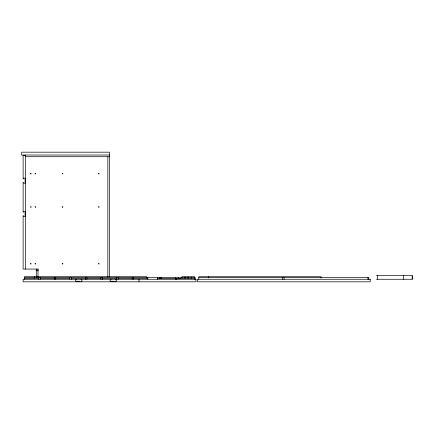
<?xml version="1.0" encoding="UTF-8"?>
<svg xmlns="http://www.w3.org/2000/svg" width="434" height="434" viewBox="0 0 434 434"><rect width="100%" height="100%" fill="white"/><g stroke="black" fill="none" stroke-linecap="round" stroke-linejoin="round"><path stroke-width="0.65" d="M76.53 279.268L76.292 279.832L75.679 279.832L75.679 281.248L79.644 281.248L79.644 281.818M110.958 279.268L110.719 279.832L110.106 279.832L110.106 281.248L114.071 281.248L114.071 281.818M109.536 155.019L21.7 155.019L21.7 152.182L109.536 152.182L109.536 276.925M25.666 155.443L23.116 155.443L23.116 178.96L23.686 178.727L23.686 178.108L25.101 178.108L25.101 178.96L25.666 178.96M25.666 156.717L109.536 156.717M25.666 179.242L25.101 179.242L25.101 183.213L23.686 183.213L23.686 182.595L23.116 182.361L23.116 212.253L23.686 212.02L23.686 211.401L25.101 211.401L25.101 212.253L25.666 212.253M25.666 212.535L25.101 212.535L25.101 216.506L23.686 216.506L23.686 215.888L23.116 215.655L23.116 269.064L38.436 269.064M36.293 270.767L38.317 270.767M376.522 275.666L412.3 275.666L412.3 279.268L376.522 279.268M24.532 277.565L176.123 277.565L176.123 279.268M198.794 277.565L368.802 277.565L368.802 279.268M24.532 278.416L38.702 278.416M40.118 278.416L54.283 278.416M55.704 278.416L69.869 278.416M71.284 278.416L85.455 278.416M86.871 278.416L101.035 278.416M102.457 278.416L116.621 278.416M118.037 278.416L132.207 278.416M133.623 278.416L147.788 278.416M157.705 278.416L175.417 278.416M176.833 278.416L194.541 278.416M115.487 279.268L115.721 279.832L116.339 279.832L116.339 281.248L115.487 281.248L115.487 281.818M81.06 279.268L81.294 279.832L81.912 279.832L81.912 281.248L81.06 281.248L81.06 281.818M412.229 275.666L412.229 279.268M403.685 275.666L403.685 279.268M377.303 275.666L377.303 279.268M367.951 277.565L367.951 279.268M321.057 277.993L321.057 276.718L198.794 276.718L198.794 279.268M284.08 277.565L284.08 279.268M282.664 277.565L282.664 279.268M208.711 276.718L208.711 277.993M195.251 279.268L195.251 277.565L180.376 277.565L180.376 278.416M194.541 279.268L194.541 276.718L191.709 276.718L191.709 277.993M191.286 277.993L191.286 276.718L188.448 276.718L188.448 277.993M188.025 277.993L188.025 276.718L185.193 276.718L185.193 277.993M184.765 277.993L184.765 276.718L181.933 276.718L181.933 277.993M179.383 278.416L179.383 277.565L176.833 277.565L176.833 279.268M178.678 277.565L178.678 278.416M175.417 277.565L175.417 279.268M161.247 277.565L161.247 278.416M160.26 277.565L160.26 278.416M159.549 277.565L159.549 278.416M157.705 277.565L157.705 279.268M147.788 277.565L147.788 279.268M146.8 277.993L146.8 276.718L24.532 276.718L24.532 279.268M139.005 279.268L139.005 281.818M133.623 277.565L133.623 279.268M132.207 277.565L132.207 279.268M118.037 277.565L118.037 279.268M116.621 277.565L116.621 279.268M107.838 156.717L107.838 276.957M102.457 277.565L102.457 279.268M101.035 277.565L101.035 279.268M86.871 277.565L86.871 279.268M85.455 277.565L85.455 279.268M71.284 277.565L71.284 279.268M69.869 277.565L69.869 279.268M55.704 277.565L55.704 279.268M54.283 277.565L54.283 279.268M40.118 277.565L40.118 279.268M38.702 277.565L38.702 279.268M37.991 269.064L37.991 277.266M36.293 269.064L36.293 277.266M34.449 276.718L34.449 277.993M25.666 155.019L25.666 269.064M62.295 173.643C62.8 174.973 63.299 172.64 62.295 173.643M62.295 206.937C62.8 208.266 63.299 205.933 62.295 206.937M62.295 263.747C62.8 265.076 63.299 262.744 62.295 263.747M30.564 173.638C31.042 174.978 31.584 172.651 30.564 173.638M30.564 206.931C31.042 208.271 31.584 205.944 30.564 206.931M30.564 263.742C31.042 265.082 31.584 262.754 30.564 263.742M35.1 173.627C35.534 174.978 36.152 172.672 35.1 173.627M35.1 206.92C35.534 208.271 36.152 205.966 35.1 206.92M35.1 263.731C35.534 265.082 36.152 262.776 35.1 263.731M98.572 173.622C98.985 174.978 99.636 172.683 98.572 173.622M98.572 206.915C98.985 208.277 99.636 205.976 98.572 206.915M98.572 263.726C98.985 265.087 99.636 262.787 98.572 263.726M195.962 279.268L23.116 279.268L23.116 281.818L195.962 281.818L195.962 279.268M370.218 279.268L197.378 279.268L197.378 281.818L370.218 281.818L370.218 279.268"/></g></svg>
